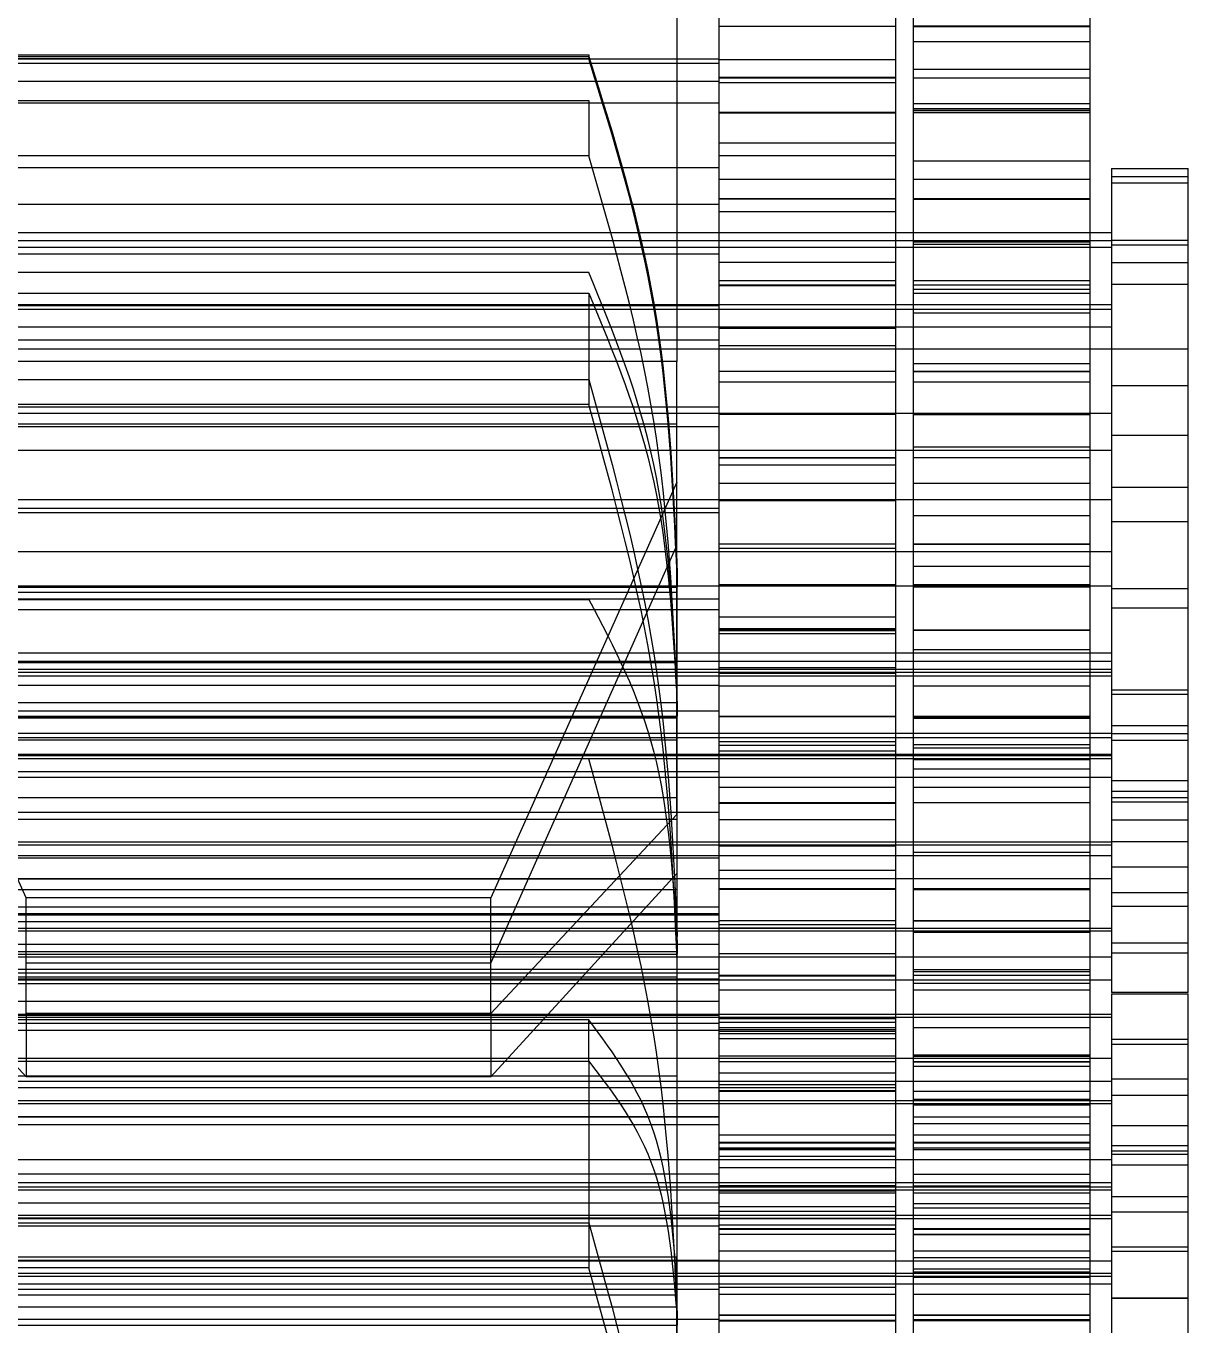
# Model space of a CAD drawing. Header units: metres. Extents: x 0 to 63075, y 0 to 44550.
# Drawn here: x 40156.39 to 40166.39, y 16373.58 to 16384.76 of the extents above; entities that cross this region are included whole.
import ezdxf

# ---------------------------------------------------------------- set-up
doc = ezdxf.new("R2010")
doc.units = ezdxf.units.M
doc.header["$LTSCALE"] = 75
doc.linetypes.add('HIDDEN2', pattern=[4.7625, 3.175, -1.5875])
doc.layers.add('SDM', color=7, linetype='Continuous')
doc.layers.add('ST1', color=7, linetype='HIDDEN2')

# ---------------------------------------------------------------- blocks, each defined once
blk = doc.blocks.new('A$Cb88ac2a3')
at = {"layer": 'ST1'}
for p, q in [((297.515, 1444.14), (297.515, 1454.806)), ((299.035, 1444.14), (299.035, 1454.806)), ((295.843, 1443.914), (295.843, 1449.942)), ((297.363, 1443.914), (297.363, 1449.942)), ((299.4, 1446.744), (299.4, 1441.742)), ((297.363, 1444.628), (295.843, 1444.628)), ((295.843, 1444.621), (297.363, 1444.621)), ((297.515, 1444.624), (299.035, 1444.624)), ((295.843, 1444.492), (297.363, 1444.492)), ((297.515, 1444.337), (299.035, 1444.337)), ((306.965, 1444.346), (299.035, 1444.346)), ((300.157, 1444.38), (300.157, 1444.345)), ((305.843, 1444.38), (300.157, 1444.38)), ((305.843, 1444.365), (300.157, 1444.365)), ((300.157, 1444.345), (305.843, 1444.345)), ((295.843, 1444.253), (297.363, 1444.253)), ((306.965, 1444.307), (299.035, 1444.307)), ((297.363, 1444.182), (295.843, 1444.182)), ((297.515, 1444.186), (299.035, 1444.186)), ((299.035, 1444.182), (297.515, 1444.182)), ((297.515, 1444.14), (299.035, 1444.14)), ((297.515, 1439.397), (297.515, 1444.14)), ((306.965, 1444.153), (299.035, 1444.153)), ((299.035, 1439.397), (299.035, 1444.14)), ((295.843, 1434.456), (295.843, 1443.959)), ((295.843, 1443.959), (297.363, 1443.959)), ((295.843, 1443.914), (297.363, 1443.914)), ((295.843, 1443.901), (297.363, 1443.901)), ((297.363, 1443.886), (295.843, 1443.886)), ((297.363, 1434.456), (297.363, 1443.959)), ((299.035, 1443.886), (297.515, 1443.886)), ((306.965, 1443.966), (299.035, 1443.966)), ((300.157, 1443.988), (300.157, 1443.512)), ((305.843, 1443.988), (300.157, 1443.988)), ((295.843, 1443.882), (297.363, 1443.882)), ((297.515, 1443.878), (299.035, 1443.878)), ((297.515, 1443.62), (299.035, 1443.62)), ((295.843, 1443.465), (297.363, 1443.465)), ((297.515, 1443.511), (299.035, 1443.511)), ((300.157, 1443.512), (305.843, 1443.512)), ((295, 1443.277), (295, 1443.403)), ((295.658, 1443.403), (295, 1443.403)), ((295.658, 1443.334), (295, 1443.334)), ((295.658, 1443.403), (295.658, 1443.277)), ((306.965, 1443.411), (299.035, 1443.411)), ((295, 1442.746), (295, 1443.277)), ((295.658, 1443.277), (295, 1443.277)), ((295.658, 1443.277), (295.658, 1442.746)), ((297.363, 1443.31), (295.843, 1443.31)), ((299.035, 1443.31), (297.515, 1443.31)), ((297.363, 1443.143), (295.843, 1443.143)), ((295.843, 1443.136), (297.363, 1443.136)), ((299.035, 1443.143), (297.515, 1443.143)), ((297.515, 1443.139), (299.035, 1443.139)), ((297.515, 1443.029), (299.035, 1443.029)), ((306.965, 1443.094), (299.035, 1443.094)), ((295.658, 1442.784), (295, 1442.784)), ((310.157, 1442.85), (295.658, 1442.85)), ((310.157, 1442.781), (295.658, 1442.781)), ((297.363, 1442.85), (295.843, 1442.85)), ((297.363, 1442.781), (295.843, 1442.781)), ((295.843, 1442.768), (297.363, 1442.768)), ((299.035, 1442.85), (297.515, 1442.85)), ((299.035, 1442.781), (297.515, 1442.781)), ((306.965, 1442.85), (299.035, 1442.85)), ((306.965, 1442.781), (299.035, 1442.781)), ((295, 1441.825), (295, 1442.746)), ((295.658, 1442.746), (295, 1442.746)), ((295.658, 1442.746), (295.658, 1441.825)), ((310.157, 1442.724), (295.658, 1442.724)), ((295.843, 1442.748), (297.363, 1442.748)), ((297.363, 1442.724), (295.843, 1442.724)), ((299.035, 1442.724), (297.515, 1442.724)), ((306.965, 1442.724), (299.035, 1442.724)), ((306.965, 1442.668), (299.035, 1442.668)), ((295.658, 1442.592), (295, 1442.592)), ((297.515, 1442.593), (299.035, 1442.593)), ((297.363, 1442.438), (295.843, 1442.438)), ((299.035, 1442.438), (297.515, 1442.438)), ((300.157, 1442.507), (305.843, 1442.507)), ((295.658, 1442.405), (295, 1442.405)), ((297.363, 1442.401), (295.843, 1442.401)), ((295.843, 1442.397), (297.363, 1442.397)), ((295.843, 1442.36), (297.363, 1442.36)), ((295.843, 1442.326), (297.363, 1442.326)), ((299.035, 1442.401), (297.515, 1442.401)), ((297.515, 1442.393), (299.035, 1442.393)), ((300.157, 1442.328), (300.157, 1441.371)), ((305.843, 1442.328), (300.157, 1442.328)), ((310.157, 1442.231), (295.658, 1442.231)), ((297.363, 1442.231), (295.843, 1442.231)), ((299.035, 1442.231), (297.515, 1442.231)), ((306.965, 1442.231), (299.035, 1442.231)), ((306.965, 1442.222), (299.035, 1442.222)), ((310.157, 1442.192), (295.658, 1442.192)), ((297.363, 1442.192), (295.843, 1442.192)), ((295.843, 1442.157), (297.363, 1442.157)), ((299.035, 1442.192), (297.515, 1442.192)), ((306.965, 1442.192), (299.035, 1442.192)), ((310.157, 1442.038), (295.658, 1442.038)), ((297.363, 1442.038), (295.843, 1442.038)), ((299.035, 1442.038), (297.515, 1442.038)), ((297.515, 1442.026), (299.035, 1442.026)), ((306.965, 1442.038), (299.035, 1442.038)), ((297.515, 1441.876), (299.035, 1441.876)), ((306.965, 1441.926), (299.035, 1441.926)), ((295.658, 1441.849), (295, 1441.849)), ((295, 1437.949), (295, 1441.825)), ((310.157, 1441.851), (295.658, 1441.851)), ((295.658, 1441.825), (295.658, 1437.949)), ((297.363, 1441.851), (295.843, 1441.851)), ((299.035, 1441.851), (297.515, 1441.851)), ((306.965, 1441.851), (299.035, 1441.851)), ((295.843, 1441.721), (297.363, 1441.721)), ((297.363, 1441.658), (295.843, 1441.658)), ((295.843, 1441.651), (297.363, 1441.651)), ((299.035, 1441.658), (297.515, 1441.658)), ((297.515, 1441.654), (299.035, 1441.654)), ((299.4, 1441.742), (306.6, 1441.742)), ((299.4, 1440.704), (299.4, 1441.742)), ((297.363, 1441.566), (295.843, 1441.566)), ((299.035, 1441.566), (297.515, 1441.566)), ((305.843, 1441.587), (300.157, 1441.587)), ((295.658, 1441.533), (295, 1441.533)), ((306.965, 1441.35), (299.035, 1441.35)), ((300.157, 1441.371), (305.843, 1441.371)), ((310.157, 1441.296), (295.658, 1441.296)), ((297.363, 1441.296), (295.843, 1441.296)), ((295.843, 1441.283), (297.363, 1441.283)), ((299.035, 1441.296), (297.515, 1441.296)), ((297.515, 1441.285), (299.035, 1441.285)), ((306.965, 1441.296), (299.035, 1441.296)), ((299.4, 1441.202), (306.6, 1441.202)), ((295.658, 1441.107), (295, 1441.107)), ((306.965, 1441.183), (299.035, 1441.183)), ((310.157, 1440.979), (295.658, 1440.979)), ((295.843, 1441.004), (297.363, 1441.004)), ((297.363, 1440.979), (295.843, 1440.979)), ((299.035, 1440.979), (297.515, 1440.979)), ((306.965, 1440.979), (299.035, 1440.979)), ((297.363, 1440.916), (295.843, 1440.916)), ((295.843, 1440.912), (297.363, 1440.912)), ((299.035, 1440.916), (297.515, 1440.916)), ((297.515, 1440.908), (299.035, 1440.908)), ((297.515, 1440.849), (299.035, 1440.849)), ((295.658, 1440.661), (295, 1440.661)), ((297.363, 1440.694), (295.843, 1440.694)), ((299.035, 1440.694), (297.515, 1440.694)), ((299.4, 1440.704), (301, 1437.125)), ((299.4, 1437.843), (299.4, 1440.704)), ((305, 1437.125), (306.6, 1440.704)), ((310.157, 1440.553), (295.658, 1440.553)), ((297.363, 1440.553), (295.843, 1440.553)), ((299.035, 1440.553), (297.515, 1440.553)), ((297.515, 1440.541), (299.035, 1440.541)), ((306.965, 1440.553), (299.035, 1440.553)), ((306.965, 1440.478), (299.035, 1440.478)), ((306.965, 1440.441), (299.035, 1440.441)), ((295.658, 1440.364), (295, 1440.364)), ((295.843, 1440.413), (297.363, 1440.413)), ((310.157, 1440.107), (295.658, 1440.107)), ((297.363, 1440.173), (295.843, 1440.173)), ((295.843, 1440.166), (297.363, 1440.166)), ((297.363, 1440.107), (295.843, 1440.107)), ((299.035, 1440.173), (297.515, 1440.173)), ((297.515, 1440.169), (299.035, 1440.169)), ((297.515, 1440.132), (299.035, 1440.132)), ((299.035, 1440.107), (297.515, 1440.107)), ((306.965, 1440.107), (299.035, 1440.107)), ((301, 1436.565), (299.4, 1440.158)), ((295.843, 1439.977), (297.363, 1439.977)), ((299.395, 1439.883), (299.395, 1440.047)), ((299.395, 1439.929), (299.395, 1439.802)), ((299.395, 1439.917), (299.395, 1439.798)), ((299.395, 1439.798), (299.395, 1439.917)), ((299.395, 1439.756), (299.395, 1439.883)), ((295.658, 1439.789), (295, 1439.789)), ((310.157, 1439.811), (295.658, 1439.811)), ((297.363, 1439.822), (295.843, 1439.822)), ((297.363, 1439.811), (295.843, 1439.811)), ((295.843, 1439.798), (297.363, 1439.798)), ((299.035, 1439.822), (297.515, 1439.822)), ((299.035, 1439.811), (297.515, 1439.811)), ((306.965, 1439.811), (299.035, 1439.811)), ((306.605, 1439.802), (299.395, 1439.802)), ((306.605, 1439.798), (299.395, 1439.798)), ((306.605, 1439.756), (299.395, 1439.756)), ((299.395, 1438.818), (299.395, 1439.756)), ((306.965, 1439.698), (299.035, 1439.698)), ((305.843, 1439.694), (300.157, 1439.694)), ((295.658, 1439.622), (295, 1439.622)), ((297.515, 1439.541), (299.035, 1439.541)), ((306.965, 1439.606), (299.035, 1439.606)), ((297.363, 1439.431), (295.843, 1439.431)), ((295.843, 1439.427), (297.363, 1439.427)), ((297.515, 1439.44), (299.035, 1439.44)), ((299.035, 1439.431), (297.515, 1439.431)), ((297.515, 1439.423), (299.035, 1439.423)), ((297.515, 1439.397), (299.035, 1439.397)), ((297.515, 1434.427), (297.515, 1439.397)), ((299.035, 1434.427), (299.035, 1439.397)), ((310.157, 1439.235), (295.658, 1439.235)), ((295.843, 1439.259), (297.363, 1439.259)), ((297.363, 1439.235), (295.843, 1439.235)), ((299.035, 1439.235), (297.515, 1439.235)), ((306.965, 1439.235), (299.035, 1439.235)), ((295.658, 1439.16), (310.157, 1439.16)), ((295.658, 1439.091), (310.157, 1439.091)), ((295.843, 1439.16), (297.363, 1439.16)), ((295.843, 1439.091), (297.363, 1439.091)), ((297.515, 1439.16), (299.035, 1439.16)), ((297.515, 1439.104), (299.035, 1439.104)), ((297.515, 1439.091), (299.035, 1439.091)), ((299.035, 1439.16), (306.965, 1439.16)), ((299.035, 1439.091), (306.965, 1439.091)), ((306.6, 1439.152), (299.4, 1439.152)), ((310.157, 1439.068), (295.658, 1439.068)), ((295.658, 1439.034), (310.157, 1439.034)), ((297.363, 1439.068), (295.843, 1439.068)), ((295.843, 1439.034), (297.363, 1439.034)), ((299.035, 1439.068), (297.515, 1439.068)), ((297.515, 1439.056), (299.035, 1439.056)), ((297.515, 1439.034), (299.035, 1439.034)), ((306.965, 1439.068), (299.035, 1439.068)), ((299.035, 1439.034), (306.965, 1439.034)), ((295.658, 1438.917), (295, 1438.917)), ((295.658, 1438.879), (295, 1438.879)), ((297.363, 1438.95), (295.843, 1438.95)), ((299.035, 1438.95), (297.515, 1438.95)), ((306.965, 1438.956), (299.035, 1438.956)), ((299.395, 1438.689), (299.395, 1438.818)), ((299.395, 1438.818), (299.395, 1438.689)), ((306.605, 1438.806), (299.395, 1438.806)), ((299.395, 1436.575), (299.395, 1438.783)), ((297.363, 1438.688), (295.843, 1438.688)), ((295.843, 1438.681), (297.363, 1438.681)), ((295.843, 1438.668), (297.363, 1438.668)), ((299.035, 1438.688), (297.515, 1438.688)), ((297.515, 1438.684), (299.035, 1438.684)), ((306.965, 1438.734), (299.035, 1438.734)), ((306.605, 1438.689), (299.395, 1438.689)), ((306.605, 1438.674), (299.395, 1438.674)), ((306.6, 1438.68), (299.4, 1438.68)), ((295, 1438.606), (295.658, 1438.606)), ((295, 1438.537), (295.658, 1438.537)), ((295.658, 1438.541), (310.157, 1438.541)), ((295.843, 1438.541), (297.363, 1438.541)), ((297.515, 1438.541), (299.035, 1438.541)), ((299.035, 1438.541), (306.965, 1438.541)), ((295, 1438.48), (295.658, 1438.48)), ((295.658, 1438.502), (310.157, 1438.502)), ((295.843, 1438.502), (297.363, 1438.502)), ((295.843, 1438.443), (297.363, 1438.443)), ((295.843, 1438.413), (297.363, 1438.413)), ((297.515, 1438.502), (299.035, 1438.502)), ((299.035, 1438.471), (297.515, 1438.471)), ((299.035, 1438.441), (297.515, 1438.441)), ((299.035, 1438.502), (306.965, 1438.502)), ((299.4, 1438.484), (306.6, 1438.484)), ((310.157, 1438.363), (295.658, 1438.363)), ((295.658, 1438.348), (310.157, 1438.348)), ((310.157, 1438.326), (295.658, 1438.326)), ((297.363, 1438.363), (295.843, 1438.363)), ((295.843, 1438.348), (297.363, 1438.348)), ((297.363, 1438.326), (295.843, 1438.326)), ((295.843, 1438.313), (297.363, 1438.313)), ((297.515, 1438.387), (299.035, 1438.387)), ((299.035, 1438.363), (297.515, 1438.363)), ((297.515, 1438.348), (299.035, 1438.348)), ((299.035, 1438.326), (297.515, 1438.326)), ((306.965, 1438.363), (299.035, 1438.363)), ((299.035, 1438.348), (306.965, 1438.348)), ((306.965, 1438.326), (299.035, 1438.326)), ((300.157, 1438.323), (305.843, 1438.323)), ((295.843, 1438.232), (297.363, 1438.232)), ((306.965, 1438.213), (299.035, 1438.213)), ((295.658, 1438.137), (295, 1438.137)), ((295.658, 1438.161), (310.157, 1438.161)), ((295.843, 1438.161), (297.363, 1438.161)), ((297.363, 1438.077), (295.843, 1438.077)), ((297.515, 1438.161), (299.035, 1438.161)), ((299.035, 1438.077), (297.515, 1438.077)), ((299.035, 1438.161), (306.965, 1438.161)), ((295.658, 1438.044), (295, 1438.044)), ((295, 1437.987), (295.658, 1437.987)), ((299.4, 1437.986), (306.6, 1437.986)), ((295, 1437.172), (295, 1437.949)), ((295, 1437.949), (295.658, 1437.949)), ((295.658, 1437.949), (295.658, 1437.172)), ((297.363, 1437.946), (295.843, 1437.946)), ((295.843, 1437.942), (297.363, 1437.942)), ((299.035, 1437.946), (297.515, 1437.946)), ((297.515, 1437.938), (299.035, 1437.938)), ((306.965, 1437.862), (299.035, 1437.862)), ((295, 1437.795), (295.658, 1437.795)), ((297.515, 1437.796), (299.035, 1437.796)), ((299.395, 1437.799), (306.605, 1437.799)), ((301, 1436.132), (299.4, 1437.843)), ((299.4, 1437.843), (299.4, 1434.033)), ((295, 1437.608), (295.658, 1437.608)), ((295.658, 1437.606), (310.157, 1437.606)), ((310.157, 1437.583), (295.658, 1437.583)), ((295.843, 1437.606), (297.363, 1437.606)), ((297.363, 1437.583), (295.843, 1437.583)), ((295.843, 1437.515), (297.363, 1437.515)), ((297.515, 1437.606), (299.035, 1437.606)), ((299.035, 1437.583), (297.515, 1437.583)), ((297.515, 1437.571), (299.035, 1437.571)), ((299.035, 1437.606), (306.965, 1437.606)), ((306.965, 1437.583), (299.035, 1437.583)), ((310.157, 1437.491), (295.658, 1437.491)), ((297.363, 1437.491), (295.843, 1437.491)), ((299.035, 1437.491), (297.515, 1437.491)), ((306.965, 1437.491), (299.035, 1437.491)), ((306.965, 1437.471), (299.035, 1437.471)), ((295.658, 1437.394), (295, 1437.394)), ((295.658, 1437.289), (310.157, 1437.289)), ((295.843, 1437.289), (297.363, 1437.289)), ((297.515, 1437.36), (299.035, 1437.36)), ((297.515, 1437.289), (299.035, 1437.289)), ((299.035, 1437.289), (306.965, 1437.289)), ((299.395, 1437.288), (306.605, 1437.288)), ((299.4, 1437.334), (301, 1435.585)), ((305, 1435.585), (306.6, 1437.334)), ((297.363, 1437.205), (295.843, 1437.205)), ((297.363, 1437.203), (295.843, 1437.203)), ((295.843, 1437.196), (297.363, 1437.196)), ((299.035, 1437.205), (297.515, 1437.205)), ((299.035, 1437.203), (297.515, 1437.203)), ((297.515, 1437.199), (299.035, 1437.199)), ((299.395, 1437.196), (306.605, 1437.196)), ((295, 1436.31), (295, 1437.172)), ((295.658, 1437.172), (295, 1437.172)), ((295.658, 1437.172), (295.658, 1436.31)), ((301, 1436.132), (301, 1437.125)), ((301, 1437.125), (305, 1437.125)), ((305, 1436.132), (305, 1437.125)), ((295, 1437.052), (295.658, 1437.052)), ((299.035, 1437.045), (306.965, 1437.045)), ((306.965, 1436.99), (299.035, 1436.99)), ((299.035, 1436.976), (306.965, 1436.976)), ((295.658, 1436.863), (310.157, 1436.863)), ((310.157, 1436.841), (295.658, 1436.841)), ((297.363, 1436.932), (295.843, 1436.932)), ((295.843, 1436.924), (297.363, 1436.924)), ((295.843, 1436.863), (297.363, 1436.863)), ((297.363, 1436.841), (295.843, 1436.841)), ((299.035, 1436.932), (297.515, 1436.932)), ((299.035, 1436.897), (297.515, 1436.897)), ((299.035, 1436.869), (297.515, 1436.869)), ((297.515, 1436.863), (299.035, 1436.863)), ((299.035, 1436.841), (297.515, 1436.841)), ((299.035, 1436.919), (306.965, 1436.919)), ((299.035, 1436.863), (306.965, 1436.863)), ((306.965, 1436.841), (299.035, 1436.841)), ((295, 1436.736), (295.658, 1436.736)), ((295.843, 1436.828), (297.363, 1436.828)), ((306.965, 1436.728), (299.035, 1436.728)), ((299.395, 1436.737), (299.395, 1436.642)), ((299.395, 1436.642), (299.395, 1436.737)), ((295.658, 1436.652), (295, 1436.652)), ((310.157, 1436.619), (295.658, 1436.619)), ((297.363, 1436.619), (295.843, 1436.619)), ((297.515, 1436.643), (299.035, 1436.643)), ((299.035, 1436.619), (297.515, 1436.619)), ((306.965, 1436.619), (299.035, 1436.619)), ((306.605, 1436.665), (299.395, 1436.665)), ((306.605, 1436.642), (299.395, 1436.642)), ((297.363, 1436.508), (295.843, 1436.508)), ((306.965, 1436.511), (299.035, 1436.511)), ((299.395, 1436.447), (299.395, 1436.575)), ((301, 1436.565), (305, 1436.565)), ((295.658, 1436.417), (310.157, 1436.417)), ((295.843, 1436.488), (297.363, 1436.488)), ((297.363, 1436.461), (295.843, 1436.461)), ((295.843, 1436.457), (297.363, 1436.457)), ((295.843, 1436.417), (297.363, 1436.417)), ((297.363, 1436.393), (295.843, 1436.393)), ((299.035, 1436.461), (297.515, 1436.461)), ((297.515, 1436.453), (299.035, 1436.453)), ((297.515, 1436.417), (299.035, 1436.417)), ((306.965, 1436.481), (299.035, 1436.481)), ((299.035, 1436.426), (306.965, 1436.426)), ((299.035, 1436.417), (306.965, 1436.417)), ((306.605, 1436.447), (299.395, 1436.447)), ((299.395, 1433.528), (299.395, 1436.447)), ((295, 1436.31), (295.658, 1436.31)), ((295, 1435.428), (295, 1436.3)), ((295.658, 1436.3), (295, 1436.3)), ((295.658, 1436.3), (295.658, 1435.428)), ((297.363, 1436.333), (295.843, 1436.333)), ((299.035, 1436.333), (297.515, 1436.333)), ((299.035, 1436.387), (306.965, 1436.387)), ((299.035, 1436.233), (306.965, 1436.233)), ((295.658, 1436.121), (310.157, 1436.121)), ((310.157, 1436.098), (295.658, 1436.098)), ((295.843, 1436.121), (297.363, 1436.121)), ((297.363, 1436.098), (295.843, 1436.098)), ((297.515, 1436.121), (299.035, 1436.121)), ((299.035, 1436.098), (297.515, 1436.098)), ((297.515, 1436.086), (299.035, 1436.086)), ((299.035, 1436.121), (306.965, 1436.121)), ((306.965, 1436.117), (299.035, 1436.117)), ((306.965, 1436.098), (299.035, 1436.098)), ((300.157, 1436.077), (305.843, 1436.077)), ((300.157, 1435.72), (300.157, 1436.077)), ((301, 1436.132), (305, 1436.132)), ((301, 1436.132), (301, 1435.585)), ((305, 1436.132), (305, 1435.585)), ((295.843, 1436.008), (297.363, 1436.008)), ((297.515, 1436.052), (299.035, 1436.052)), ((297.515, 1436.008), (299.035, 1436.008)), ((297.515, 1435.991), (299.035, 1435.991)), ((297.515, 1435.977), (299.035, 1435.977)), ((297.515, 1435.957), (299.035, 1435.957)), ((299.035, 1436.046), (306.965, 1436.046)), ((306.965, 1435.986), (299.035, 1435.986)), ((295.658, 1435.909), (295, 1435.909)), ((295, 1435.864), (295.658, 1435.864)), ((297.515, 1435.914), (299.035, 1435.914)), ((310.157, 1435.747), (295.658, 1435.747)), ((295.843, 1435.771), (297.363, 1435.771)), ((295.843, 1435.762), (297.363, 1435.762)), ((297.363, 1435.747), (295.843, 1435.747)), ((299.035, 1435.766), (297.515, 1435.766)), ((299.035, 1435.747), (297.515, 1435.747)), ((306.965, 1435.747), (299.035, 1435.747)), ((300.157, 1435.72), (300.157, 1433.942)), ((305.843, 1435.72), (300.157, 1435.72)), ((297.363, 1435.718), (295.843, 1435.718)), ((295.843, 1435.711), (297.363, 1435.711)), ((295.843, 1435.676), (297.363, 1435.676)), ((299.035, 1435.718), (297.515, 1435.718)), ((297.515, 1435.714), (299.035, 1435.714)), ((297.515, 1435.616), (299.035, 1435.616)), ((295, 1435.567), (295.658, 1435.567)), ((295.658, 1435.545), (310.157, 1435.545)), ((295.843, 1435.545), (297.363, 1435.545)), ((297.515, 1435.545), (299.035, 1435.545)), ((299.035, 1435.521), (297.515, 1435.521)), ((299.035, 1435.545), (306.965, 1435.545)), ((299.395, 1435.592), (306.605, 1435.592)), ((301, 1435.585), (305, 1435.585)), ((295, 1434.919), (295, 1435.428)), ((295.658, 1435.428), (295, 1435.428)), ((295.658, 1435.428), (295.658, 1434.919)), ((297.363, 1435.461), (295.843, 1435.461)), ((295.843, 1435.391), (297.363, 1435.391)), ((297.515, 1435.49), (299.035, 1435.49)), ((297.515, 1435.464), (299.035, 1435.464)), ((299.035, 1435.461), (297.515, 1435.461)), ((299.035, 1435.491), (306.965, 1435.491)), ((295.658, 1435.378), (310.157, 1435.378)), ((310.157, 1435.356), (295.658, 1435.356)), ((295.843, 1435.378), (297.363, 1435.378)), ((297.363, 1435.356), (295.843, 1435.356)), ((295.843, 1435.343), (297.363, 1435.343)), ((297.515, 1435.378), (299.035, 1435.378)), ((299.035, 1435.356), (297.515, 1435.356)), ((299.035, 1435.378), (306.965, 1435.378)), ((306.965, 1435.356), (299.035, 1435.356)), ((295.658, 1435.167), (295, 1435.167)), ((295.843, 1435.24), (297.363, 1435.24)), ((295.843, 1435.18), (297.363, 1435.18)), ((306.965, 1435.245), (299.035, 1435.245)), ((306.965, 1435.243), (299.035, 1435.243)), ((299.035, 1435.174), (306.965, 1435.174)), ((295.843, 1435.085), (297.363, 1435.085)), ((297.515, 1435.085), (299.035, 1435.085)), ((295, 1434.992), (295.658, 1434.992)), ((295.658, 1434.95), (295, 1434.95)), ((297.363, 1435.023), (295.843, 1435.023)), ((295.843, 1435.016), (297.363, 1435.016)), ((297.363, 1434.976), (295.843, 1434.976)), ((295.843, 1434.972), (297.363, 1434.972)), ((295.843, 1434.959), (297.363, 1434.959)), ((297.515, 1435.02), (299.035, 1435.02)), ((297.515, 1435.016), (299.035, 1435.016)), ((299.035, 1434.976), (297.515, 1434.976)), ((297.515, 1434.968), (299.035, 1434.968)), ((297.515, 1434.959), (299.035, 1434.959)), ((295, 1433.999), (295, 1434.919)), ((295.658, 1434.919), (295, 1434.919)), ((295, 1434.825), (295.658, 1434.825)), ((295.658, 1434.919), (295.658, 1433.999)), ((310.157, 1434.875), (295.658, 1434.875)), ((297.363, 1434.875), (295.843, 1434.875)), ((297.515, 1434.899), (299.035, 1434.899)), ((299.035, 1434.875), (297.515, 1434.875)), ((306.965, 1434.875), (299.035, 1434.875)), ((295.843, 1434.744), (297.363, 1434.744)), ((297.515, 1434.804), (299.035, 1434.804)), ((299.035, 1434.748), (306.965, 1434.748)), ((295.658, 1434.673), (310.157, 1434.673)), ((295.658, 1434.636), (310.157, 1434.636)), ((310.157, 1434.613), (295.658, 1434.613)), ((295.843, 1434.673), (297.363, 1434.673)), ((297.363, 1434.649), (295.843, 1434.649)), ((295.843, 1434.636), (297.363, 1434.636)), ((297.363, 1434.613), (295.843, 1434.613)), ((297.515, 1434.673), (299.035, 1434.673)), ((297.515, 1434.648), (299.035, 1434.648)), ((297.515, 1434.636), (299.035, 1434.636)), ((299.035, 1434.613), (297.515, 1434.613)), ((297.515, 1434.601), (299.035, 1434.601)), ((299.035, 1434.673), (306.965, 1434.673)), ((299.035, 1434.636), (306.965, 1434.636)), ((306.965, 1434.613), (299.035, 1434.613)), ((295.658, 1434.556), (295, 1434.556)), ((297.363, 1434.589), (295.843, 1434.589)), ((295.843, 1434.494), (297.363, 1434.494)), ((299.035, 1434.589), (297.515, 1434.589)), ((306.965, 1434.501), (299.035, 1434.501)), ((295.658, 1434.424), (295, 1434.424)), ((310.157, 1434.396), (295.658, 1434.396)), ((295.843, 1434.456), (297.363, 1434.456)), ((295.843, 1430.542), (295.843, 1434.456)), ((297.363, 1434.396), (295.843, 1434.396)), ((297.363, 1430.542), (297.363, 1434.456)), ((297.515, 1426.601), (297.515, 1434.466)), ((297.515, 1434.466), (299.035, 1434.466)), ((297.515, 1434.427), (299.035, 1434.427)), ((299.035, 1434.396), (297.515, 1434.396)), ((299.035, 1426.601), (299.035, 1434.466)), ((306.965, 1434.396), (299.035, 1434.396)), ((310.157, 1434.366), (295.658, 1434.366)), ((297.363, 1434.366), (295.843, 1434.366)), ((295.843, 1434.277), (297.363, 1434.277)), ((295.843, 1434.273), (297.363, 1434.273)), ((297.515, 1434.368), (299.035, 1434.368)), ((299.035, 1434.366), (297.515, 1434.366)), ((297.515, 1434.308), (299.035, 1434.308)), ((299.035, 1434.281), (297.515, 1434.281)), ((297.515, 1434.273), (299.035, 1434.273)), ((306.965, 1434.373), (299.035, 1434.373)), ((306.965, 1434.366), (299.035, 1434.366)), ((299.035, 1434.302), (306.965, 1434.302)), ((305.843, 1434.329), (300.157, 1434.329)), ((297.363, 1434.233), (295.843, 1434.233)), ((295.843, 1434.226), (297.363, 1434.226)), ((299.035, 1434.233), (297.515, 1434.233)), ((297.515, 1434.229), (299.035, 1434.229)), ((295, 1434.12), (295.658, 1434.12)), ((295, 1434.082), (295.658, 1434.082)), ((295.843, 1434.086), (297.363, 1434.086)), ((297.515, 1434.086), (299.035, 1434.086)), ((295, 1430.122), (295, 1433.999)), ((310.157, 1434.002), (295.658, 1434.002)), ((295.658, 1433.999), (295.658, 1430.122)), ((295.843, 1434.027), (297.363, 1434.027)), ((297.363, 1434.002), (295.843, 1434.002)), ((295.843, 1433.932), (297.363, 1433.932)), ((299.035, 1434.002), (297.515, 1434.002)), ((299.035, 1434.006), (306.965, 1434.006)), ((306.965, 1434.002), (299.035, 1434.002)), ((299.4, 1434.033), (306.6, 1434.033)), ((299.4, 1432.919), (299.4, 1434.033)), ((300.157, 1433.942), (305.843, 1433.942)), ((295.658, 1433.893), (310.157, 1433.893)), ((310.157, 1433.871), (295.658, 1433.871)), ((295.843, 1433.906), (297.363, 1433.906)), ((295.843, 1433.893), (297.363, 1433.893)), ((297.363, 1433.871), (295.843, 1433.871)), ((295.843, 1433.858), (297.363, 1433.858)), ((297.515, 1433.893), (299.035, 1433.893)), ((297.515, 1433.872), (299.035, 1433.872)), ((299.035, 1433.871), (297.515, 1433.871)), ((299.035, 1433.893), (306.965, 1433.893)), ((306.965, 1433.871), (299.035, 1433.871)), ((295.658, 1433.801), (310.157, 1433.801)), ((295.843, 1433.801), (297.363, 1433.801)), ((297.363, 1433.717), (295.843, 1433.717)), ((297.515, 1433.801), (299.035, 1433.801)), ((299.035, 1433.777), (297.515, 1433.777)), ((299.035, 1433.717), (297.515, 1433.717)), ((299.035, 1433.801), (306.965, 1433.801)), ((306.965, 1433.758), (299.035, 1433.758)), ((306.605, 1433.711), (299.395, 1433.711)), ((295.658, 1433.684), (295, 1433.684)), ((295.658, 1433.682), (295, 1433.682)), ((299.4, 1433.604), (306.6, 1433.604)), ((297.363, 1433.538), (295.843, 1433.538)), ((295.843, 1433.531), (297.363, 1433.531)), ((295.843, 1433.495), (297.363, 1433.495)), ((297.363, 1433.491), (295.843, 1433.491)), ((295.843, 1433.487), (297.363, 1433.487)), ((297.515, 1433.535), (299.035, 1433.535)), ((297.515, 1433.531), (299.035, 1433.531)), ((299.035, 1433.491), (297.515, 1433.491)), ((297.515, 1433.483), (299.035, 1433.483)), ((306.965, 1433.501), (299.035, 1433.501)), ((299.395, 1433.449), (299.395, 1433.572)), ((299.395, 1433.572), (299.395, 1433.449)), ((299.395, 1429.391), (299.395, 1433.495)), ((306.605, 1433.449), (299.395, 1433.449))]:
    blk.add_line(p, q, dxfattribs=at)
for points, knots in [([(300.157, 1444.365), (299.941, 1443.674), (299.508, 1442.293), (299.433, 1440.716), (299.395, 1439.929)], [0, 0, 0, 0, 0.500372, 1, 1, 1, 1]), ([(299.395, 1439.883), (299.433, 1440.673), (299.508, 1442.256), (299.941, 1443.649), (300.157, 1444.345)], [0, 0, 0, 0, 0.499479, 1, 1, 1, 1]), ([(299.395, 1438.818), (299.433, 1439.632), (299.508, 1441.264), (299.94, 1442.762), (300.157, 1443.512)], [0, 0, 0, 0, 0.499098, 1, 1, 1, 1]), ([(299.395, 1438.915), (299.433, 1439.586), (299.508, 1440.929), (299.941, 1441.981), (300.157, 1442.507)], [0, 0, 0, 0, 0.499464, 1, 1, 1, 1]), ([(300.157, 1442.328), (299.941, 1441.811), (299.508, 1440.777), (299.433, 1439.447), (299.395, 1438.783)], [0, 0, 0, 0, 0.500133, 1, 1, 1, 1]), ([(300.157, 1441.587), (299.941, 1440.806), (299.508, 1439.244), (299.433, 1437.61), (299.395, 1436.794)], [0, 0, 0, 0, 0.500513, 1, 1, 1, 1]), ([(299.395, 1436.575), (299.433, 1437.39), (299.508, 1439.022), (299.94, 1440.587), (300.157, 1441.371)], [0, 0, 0, 0, 0.499419, 1, 1, 1, 1]), ([(300.157, 1439.694), (299.941, 1439.284), (299.508, 1438.464), (299.433, 1437.312), (299.395, 1436.737)], [0, 0, 0, 0, 0.500514, 1, 1, 1, 1]), ([(299.395, 1433.572), (299.433, 1434.364), (299.508, 1435.949), (299.94, 1437.531), (300.157, 1438.323)], [0, 0, 0, 0, 0.499427, 1, 1, 1, 1]), ([(299.395, 1433.79), (299.433, 1434.26), (299.508, 1435.201), (299.94, 1435.784), (300.157, 1436.077)], [0, 0, 0, 0, 0.499124, 1, 1, 1, 1]), ([(300.157, 1435.72), (299.941, 1435.439), (299.508, 1434.877), (299.433, 1433.956), (299.395, 1433.495)], [0, 0, 0, 0, 0.5002609, 1, 1, 1, 1]), ([(300.157, 1434.329), (299.941, 1433.551), (299.508, 1431.997), (299.433, 1430.503), (299.395, 1429.757)], [0, 0, 0, 0, 0.500534, 1, 1, 1, 1]), ([(299.395, 1429.391), (299.433, 1430.132), (299.508, 1431.616), (299.94, 1433.166), (300.157, 1433.942)], [0, 0, 0, 0, 0.499098, 1, 1, 1, 1])]:
    blk.add_open_spline(points, degree=3, knots=knots, dxfattribs=at)

msp = doc.modelspace()

# ---------------------------------------------------------------- block references
at = {"layer": 'SDM', "xscale": -1}
msp.add_blockref('A$Cb88ac2a3', (40461.386, 14940.137), dxfattribs=at)

doc.saveas('drawing.dxf')
